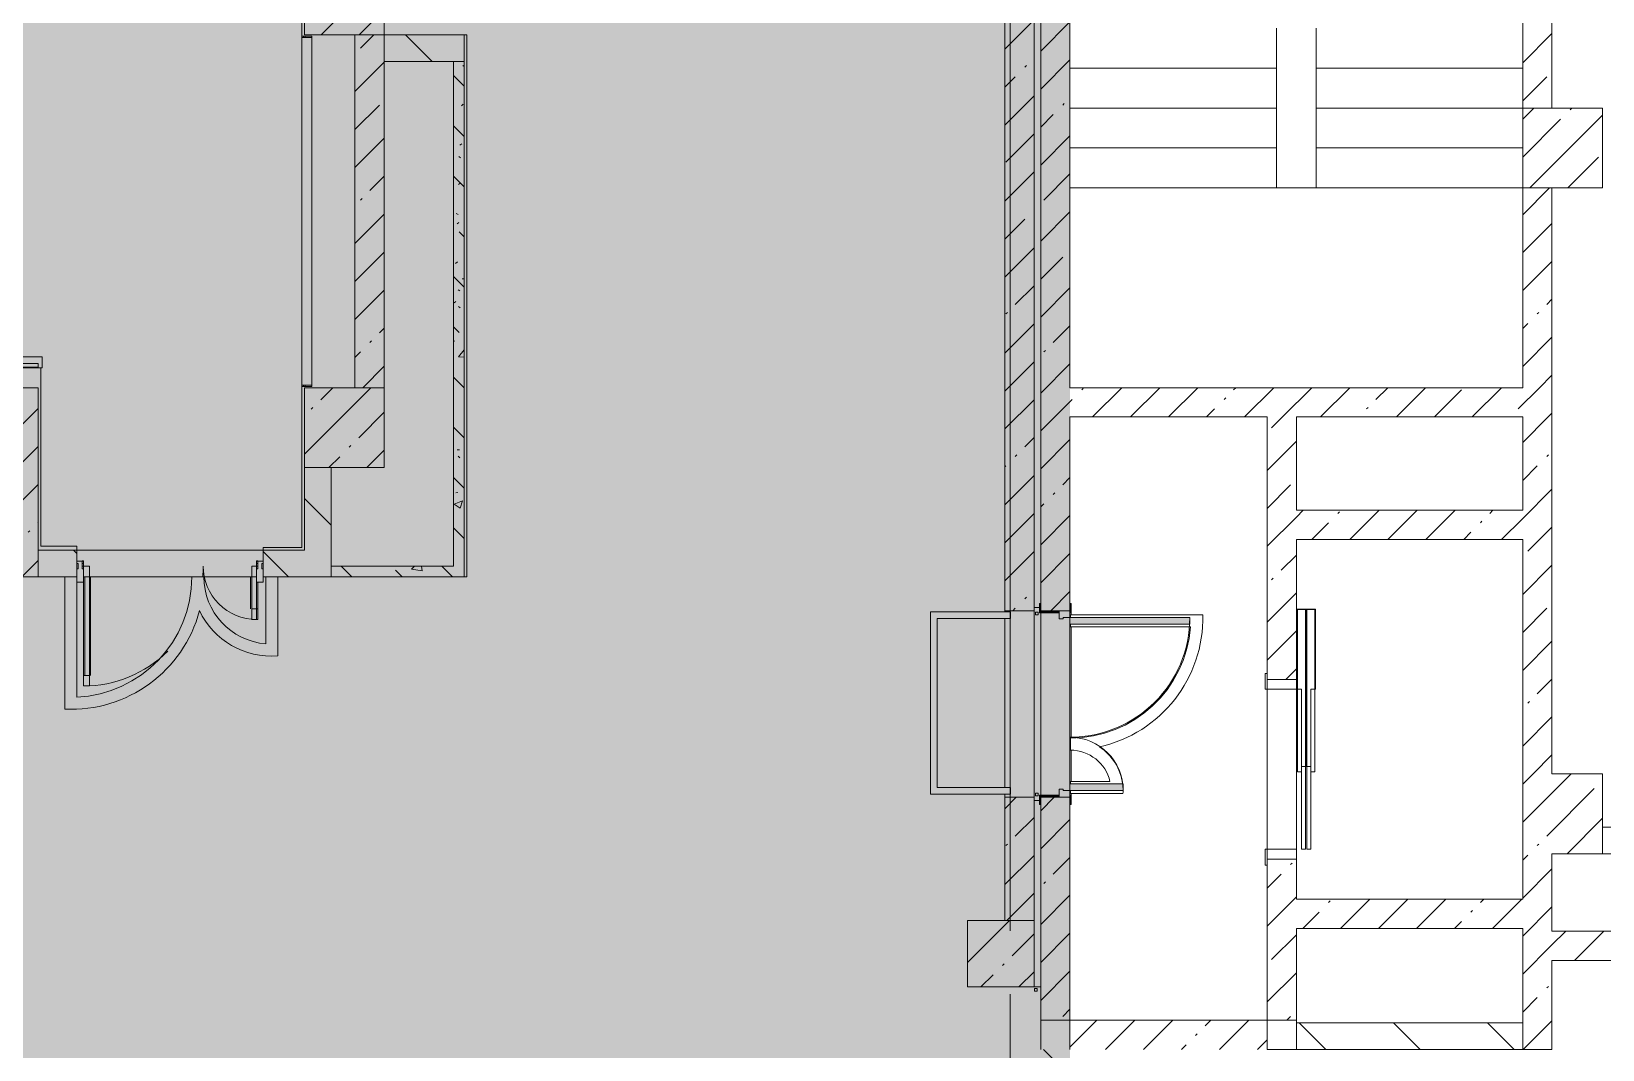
# Model space of a CAD drawing. Header units: millimetres. Extents: x -2911 to 185522, y -8553 to 29000.
# Drawn here: x 89472 to 101272, y 10230 to 17875 of the extents above; entities that cross this region are included whole.
import ezdxf

# ---------------------------------------------------------------- set-up
doc = ezdxf.new("R2010")
doc.units = ezdxf.units.MM
doc.linetypes.add('Осевая', pattern=[3175, 635, -476.25, 1587.5, -476.25])
doc.layers.add('A-DETL-GENF-1', color=7, linetype='Continuous', lineweight=9, true_color=0xc0c0c0, transparency=0.4)
for name, color, linetype, lineweight, true_color in [('A-DETL-GENF-2', 7, 'Continuous', 5, 0xe2e2e2), ('A-DETL-GENF-4', 7, 'Continuous', 5, 0xb7b7b7), ('A-DOOR-2', 7, 'Continuous', 5, 0xaaaaaa), ('A-DOOR-3', 7, 'Continuous', 5, 0xe2e2e2), ('A-DOOR-4', 7, 'Continuous', 5, 0xb7b7b7), ('A-DOOR-FRAM-1', 7, 'Continuous', 5, 0xe2e2e2), ('A-DOOR-FRAM-2', 7, 'Continuous', 5, 0xaaaaaa), ('A-DOOR-FRAM-3', 7, 'Continuous', 5, 0xb7b7b7), ('A-FLOR-1', 7, 'Continuous', 5, 0xb7b7b7), ('A-FLOR-2', 7, 'Continuous', 5, 0xaaaaaa), ('A-GLAZ-CWMG-2', 7, 'Continuous', 5, 0x737373), ('A-WALL-5', 7, 'Continuous', 9, 0x737373), ('A-WALL-6', 7, 'Continuous', 5, 0x737373), ('A-WALL-PATT-1', 7, 'Continuous', 5, 0x787878), ('I-WALL-4', 7, 'Continuous', 5, 0x737373), ('I-WALL-5', 7, 'Continuous', 5, 0x787878), ('S-COLS-1', 7, 'Continuous', 5, 0x737373)]:
    doc.layers.add(name, color=color, linetype=linetype, lineweight=lineweight, true_color=true_color)
for name, color, linetype, lineweight in [('A-WALL', 7, 'Continuous', 9), ('I-WALL-3', 7, 'Continuous', 5), ('S-COLS-2', 7, 'Continuous', 5), ('S-STRS-3', 7, 'Continuous', 5), ('Оси', 7, 'Continuous', 9), ('Оси-2', 7, 'Осевая', 9)]:
    doc.layers.add(name, color=color, linetype=linetype, lineweight=lineweight)
pattern_1 = [(135, (58512.3, 0), (-353.5534, -353.5534), [])]
pattern_2 = [(45, (58512.3, 0), (-285.123, 285.123), []), (45, (58797.44, 0), (-285.123, 285.123), [504.031, -100.806, 16.764, -84.042])]
pattern_3 = [(135, (58512.3, 0), (-377.171, -377.171), [533.4, -88.9, 17.78, -88.9]), (135, (58512.3, 376.94), (-377.171, -377.171), []), (50, (58512.3, 0), (637.6445, -55.7866), [66.675, -733.425]), (355, (58512.3, 0), (-123.349, 668.699), [53.34, -586.74]), (100.451, (58565.45, -4.65), (514.299, 612.908), [56.665, -623.315]), (46.184, (58512.3, 177.8), (948.776, -147.15), [100.012, -1100.137]), (96.636, (58591.4, 165.5), (830.91, 865.997), [84.998, -934.973]), (351.184, (58512.3, 177.8), (830.918, 865.988), [80.01, -880.11]), (21, (58601.2, 133.35), (530.6506, -357.928), [66.675, -733.425]), (326, (58601.2, 133.35), (216.308, 644.658), [53.34, -586.74]), (71.451, (58645.44, 103.5), (746.96, 286.724), [56.665, -623.315]), (37.5, (58512.32, 0), (10.8105, 295.9426), [16.764, -562.864, 16.764, -578.866, -588.962]), (37.5, (58512.32, 0), (10.8105, 295.9426), [-1175.258, 16.764, -572.198]), (7.5, (58512.3, 0), (233.8692, 350.6318), [16.764, -322.834, 16.764, -549.529, -224.472]), (7.5, (58512.3, 0), (233.8692, 350.6318), [-905.891, 16.764, -207.708]), (327.5, (58314.07, 0), (474.5678, -20.0513), [16.764, -205.486, 16.764, -676.656, -920.115]), (327.5, (58314.07, 0), (474.5678, -20.0513), [-915.67, 16.764, -903.351]), (317.5, (58225.17, 0), (518.452, 88.9934), [16.764, -272.161, 16.764, -443.738, -653.415]), (317.5, (58225.17, 0), (518.452, 88.9934), [-749.427, 16.764, -636.651])]

# ---------------------------------------------------------------- blocks, each defined once
blk = doc.blocks.new('BSC_Колонна _Прямоугольная - 600х600-V99-2_7_1_птичка')
at = {"layer": 'S-COLS-2'}
h = blk.add_hatch(dxfattribs=at)
h.set_pattern_fill('FP_115', color=256, style=0, pattern_type=2)
h.set_pattern_definition([(45, (-42460, -17000), (-285.123, 285.123), []), (45, (-42174.88, -17000), (-285.123, 285.123), [504.031, -100.806, 16.764, -84.042])])
h.paths.add_polyline_path([(-300, -300), (300, -300), (300, 300), (-300, 300)])
for p, q in [((300, 300), (-300, 300)), ((-300, 300), (-300, -300)), ((300, -300), (300, 300)), ((-300, -300), (300, -300))]:
    blk.add_line(p, q, dxfattribs=at)
blk = doc.blocks.new('BSC_Колонна _Прямоугольная - 600х600-V115-2_7_1_птичка')
at = {"layer": 'S-COLS-2'}
h = blk.add_hatch(dxfattribs=at)
h.set_pattern_fill('FP_128', color=256, style=0, pattern_type=2)
h.set_pattern_definition([(45, (-33310, -18150), (-285.123, 285.123), []), (45, (-33024.88, -18150), (-285.123, 285.123), [504.031, -100.806, 16.764, -84.042])])
h.paths.add_polyline_path([(-300, -300), (300, -300), (300, 300), (-300, 300), (-300, 12)])
at = {"layer": 'S-COLS-1'}
for p, q in [((300, 300), (-300, 300)), ((-300, 300), (-300, -300)), ((300, -300), (300, 300)), ((-300, -300), (300, -300))]:
    blk.add_line(p, q, dxfattribs=at)
blk = doc.blocks.new('BSC_Колонна _Прямоугольная - 600х600-V125-2_7_1_птичка')
at = {"layer": 'S-COLS-2'}
h = blk.add_hatch(dxfattribs=at)
h.set_pattern_fill('FP_132', color=256, style=0, pattern_type=2)
h.set_pattern_definition([(45, (-33310, -14900), (-285.123, 285.123), []), (45, (-33024.88, -14900), (-285.123, 285.123), [504.031, -100.806, 16.764, -84.042])])
h.paths.add_polyline_path([(-300, -300), (300, -300), (300, 300), (-300, 300), (-300, -208)])
at = {"layer": 'S-COLS-1'}
for p, q in [((300, 300), (-300, 300)), ((-300, 300), (-300, -300)), ((300, -300), (300, 300)), ((-300, -300), (300, -300))]:
    blk.add_line(p, q, dxfattribs=at)
blk = doc.blocks.new('110_Дверь_СКБ_2Ст - Д-2 1450x2100h_Лестничная клетка EIS60-31576737-2_7_1_птичка')
at = {"layer": 'A-DOOR-3'}
for points in [[(-587.5, 110), (-587.5, 1010), (-637.5, 1010), (-637.5, 110)], [(662.5, 510), (612.5, 510), (612.5, 110), (662.5, 110)], [(712.5, 30), (697.5, 30), (697.5, -110), (712.5, -110)]]:
    blk.add_hatch(color=256, dxfattribs=at).paths.add_polyline_path(points)
h = blk.add_hatch(color=256, dxfattribs=at)
h.paths.add_polyline_path([(712.5, 110), (662.5, 110), (662.5, 60), (652.5, 60), (652.5, 30), (712.5, 30), (712.5, 90.1)])
h.paths.add_polyline_path([(-627.5, 30), (-627.5, 60), (-637.5, 60), (-637.5, 110), (-687.5, 110), (-687.5, 30)])
at = {"layer": 'A-DOOR-FRAM-1'}
for points in [[(-672.5, 110), (-672.5, 118), (-742.5, 118), (-742.5, 110), (-697.3, 110)], [(-672.5, 30), (-687.5, 30), (-687.5, -110), (-672.5, -110)], [(767.5, 110), (767.5, 118), (697.5, 118), (697.5, 110)], [(-672.5, -110), (-742.5, -110), (-742.5, -118), (-672.5, -118)], [(767.5, -118), (767.5, -110), (697.5, -110), (697.5, -118)]]:
    blk.add_hatch(color=256, dxfattribs=at).paths.add_polyline_path(points)
at = {"layer": 'A-DOOR-2'}
for p, q in [((-637.5, 1010), (-637.5, 110)), ((-587.5, 1010), (-637.5, 1010)), ((-587.5, 110), (-587.5, 1010)), ((662.5, 510), (612.5, 510)), ((612.5, 510), (612.5, 110)), ((662.5, 110), (662.5, 510))]:
    blk.add_line(p, q, dxfattribs=at)
for centre, radius, start, end in [((-637.5, 110), 900, 0, 90), ((662.5, 110), 400, 90, 180)]:
    blk.add_arc(centre, radius, start, end, dxfattribs=at)
at = {"layer": 'A-DOOR-4'}
for p, q in [((-637.5, 110), (-587.5, 110)), ((612.5, 110), (662.5, 110))]:
    blk.add_line(p, q, dxfattribs=at)
at = {"layer": 'A-DOOR-FRAM-2'}
for p, q in [((-672.5, 118), (-742.5, 118)), ((-742.5, 118), (-742.5, 110)), ((-672.5, 110), (-672.5, 118)), ((767.5, 118), (697.5, 118)), ((697.5, 118), (697.5, 110)), ((767.5, 110), (767.5, 118))]:
    blk.add_line(p, q, dxfattribs=at)
at = {"layer": 'A-DOOR-FRAM-3'}
for p, q in [((-742.5, 110), (-672.5, 110)), ((-637.5, 110), (-687.5, 110)), ((-687.5, 110), (-687.5, 30)), ((-687.5, 30), (-627.5, 30)), ((-672.5, 30), (-687.5, 30)), ((-687.5, 30), (-687.5, -110)), ((-672.5, -110), (-672.5, 30)), ((-637.5, 60), (-637.5, 110)), ((-627.5, 60), (-637.5, 60)), ((-627.5, 30), (-627.5, 60)), ((662.5, 60), (652.5, 60)), ((652.5, 60), (652.5, 30)), ((652.5, 30), (712.5, 30)), ((662.5, 110), (662.5, 60)), ((712.5, 110), (662.5, 110)), ((697.5, 110), (767.5, 110)), ((712.5, 30), (697.5, 30)), ((697.5, 30), (697.5, -110)), ((712.5, 30), (712.5, 110)), ((712.5, -110), (712.5, 30)), ((-672.5, -110), (-742.5, -110)), ((-742.5, -110), (-742.5, -118)), ((-742.5, -118), (-672.5, -118)), ((-687.5, -110), (-672.5, -110)), ((-672.5, -118), (-672.5, -110)), ((697.5, -110), (712.5, -110)), ((767.5, -110), (697.5, -110)), ((697.5, -110), (697.5, -118)), ((697.5, -118), (767.5, -118)), ((767.5, -118), (767.5, -110))]:
    blk.add_line(p, q, dxfattribs=at)
blk = doc.blocks.new('BSC_Колонна _Прямоугольная - 500х500-V187-2_7_1_птичка')
at = {"layer": 'S-COLS-2'}
h = blk.add_hatch(dxfattribs=at)
h.set_pattern_fill('FP_190', color=256, style=0, pattern_type=2)
h.set_pattern_definition([(45, (-38240, -10950), (-285.123, 285.123), []), (45, (-37954.88, -10950), (-285.123, 285.123), [504.031, -100.806, 16.764, -84.042])])
h.paths.add_polyline_path([(-250, -250), (250, -250), (250, 250), (-250, 250)])
at = {"layer": 'S-COLS-1'}
for p, q in [((250, 250), (-250, 250)), ((-250, 250), (-250, -250)), ((250, -250), (250, 250)), ((-250, -250), (250, -250))]:
    blk.add_line(p, q, dxfattribs=at)
blk = doc.blocks.new('DOR_Дверь лифта - 1350х2050h-19118285-2_7_1_птичка')
at = {"layer": 'A-DOOR-2'}
for p, q in [((-600, 125), (-720, 125)), ((-720, 125), (-720, 110)), ((-600, 110), (-600, 125)), ((720, 125), (600, 125)), ((600, 125), (600, 110)), ((720, 110), (720, 125)), ((-720, 110), (-600, 110)), ((-675, 110), (-675, -110)), ((-600, 110), (-675, 110)), ((600, 110), (-600, 110)), ((-600, 110), (-600, -110)), ((600, -110), (600, 110)), ((675, 110), (600, 110)), ((600, 110), (720, 110)), ((675, -110), (675, 110)), ((-675, -110), (-600, -110)), ((-600, -110), (600, -110)), ((600, -110), (675, -110)), ((-600, -150), (-600, -180)), ((20, -150), (-600, -150)), ((-600, -180), (20, -180)), ((-600, -190), (-600, -220)), ((20, -190), (-600, -190)), ((-600, -220), (20, -220)), ((-20, -120), (-20, -150)), ((600, -120), (-20, -120)), ((-20, -150), (600, -150)), ((-20, -220), (-20, -250)), ((600, -220), (-20, -220)), ((20, -180), (20, -150)), ((20, -220), (20, -190)), ((600, -150), (600, -120)), ((600, -250), (600, -220)), ((-20, -250), (600, -250))]:
    blk.add_line(p, q, dxfattribs=at)
at = {"layer": 'A-DOOR-FRAM-2'}
for p, q in [((600, -117), (600, -120)), ((1203, -117), (600, -117)), ((1203, -183), (1203, -117)), ((1200, -180), (20, -180)), ((20, -180), (20, -183)), ((20, -183), (1203, -183)), ((1203, -187), (20, -187)), ((20, -187), (20, -190)), ((20, -190), (1200, -190)), ((600, -120), (1200, -120)), ((1200, -120), (1200, -180)), ((1200, -190), (1200, -250)), ((1203, -253), (1203, -187)), ((600, -250), (600, -253)), ((1200, -250), (600, -250)), ((600, -253), (1203, -253))]:
    blk.add_line(p, q, dxfattribs=at)
blk = doc.blocks.new('Прямоугольный импост - Импост структурный с накладкой - 160мм Темный-32479175-2_7_1_птичка')
at = {"layer": 'A-GLAZ-CWMG-2'}
for p, q in [((-50, 40), (-50, 140)), ((-50, 140), (0, 140)), ((0, 140), (0, 40)), ((-40, 40), (-50, 40)), ((-50, -17), (-50, 0)), ((-50, 0), (-40, 0)), ((-40, 0), (-40, 40)), ((-10, 40), (-10, 0)), ((0, 40), (-10, 40)), ((-10, 0), (0, 0)), ((0, 0), (0, -17)), ((0, -17), (-50, -17))]:
    blk.add_line(p, q, dxfattribs=at)
blk = doc.blocks.new('Дверь_Витражная_остекление_ - Д-39_л_ Актовый-32481803-2_7_1_птичка')
at = {"layer": 'A-DETL-GENF-2'}
for points in [[(605, 920), (605, 20), (650, 20), (650, 920)], [(-660, 420), (-660, 140), (-650, 140), (-650, 40), (-660, 40), (-660, 20), (-615, 20), (-615, 420)]]:
    blk.add_hatch(color=256, dxfattribs=at).paths.add_polyline_path(points)
at = {"layer": 'A-DETL-GENF-4'}
for p, q in [((596, 840), (596, 100)), ((650, 920), (605, 920)), ((605, 920), (605, 20)), ((650, 920), (605, 920)), ((605, 920), (605, 20)), ((650, 840), (605, 840)), ((640, 840), (640, 100)), ((650, 920), (650, 140)), ((650, 140), (650, 920)), ((-660, 420), (-615, 420)), ((-660, 420), (-660, 140)), ((-615, 420), (-660, 420)), ((-660, 420), (-660, 140)), ((-615, 420), (-615, 20)), ((-615, 20), (-615, 420)), ((-660, 340), (-615, 340)), ((-650, 340), (-650, 140)), ((-606, 340), (-606, 100)), ((-650, 100), (-615, 100)), ((-615, 20), (-650, 20)), ((-650, 20), (-615, 20)), ((650, 100), (605, 100)), ((605, 20), (650, 20)), ((605, 20), (650, 20)), ((650, 40), (650, 20)), ((650, 20), (650, 40))]:
    blk.add_line(p, q, dxfattribs=at)
at = {"layer": 'A-DOOR-4'}
for p, q in [((650, 920), (650, 140)), ((-650, 420), (-650, 140)), ((-650, 20), (-660, 20)), ((-660, 20), (-660, -20)), ((-650, 40), (-650, 20)), ((-650, -20), (-650, 20)), ((650, 40), (650, 20)), ((660, 20), (650, 20)), ((650, 20), (650, -20)), ((660, -20), (660, 20)), ((-660, -20), (-650, -20)), ((650, -20), (660, -20))]:
    blk.add_line(p, q, dxfattribs=at)
for centre, radius, start, end in [((650, 20), 900, 90, 134.8292), ((-650, 20), 400, 360, 90), ((650, 20), 900, 174.8223, 180)]:
    blk.add_arc(centre, radius, start, end, dxfattribs=at)
blk = doc.blocks.new('Прямоугольный импост - Импост структурный с накладкой - 160мм Темный-32479277-2_7_1_птичка')
at = {"layer": 'A-GLAZ-CWMG-2'}
for p, q in [((0, 140), (-50, 140)), ((-50, 140), (-50, 40)), ((0, 40), (0, 140)), ((-50, 40), (-40, 40)), ((-40, 0), (-50, 0)), ((-50, 0), (-50, -17)), ((-40, 40), (-40, 0)), ((-10, 0), (-10, 40)), ((-10, 40), (0, 40)), ((0, 0), (-10, 0)), ((0, -17), (0, 0)), ((-50, -17), (0, -17))]:
    blk.add_line(p, q, dxfattribs=at)
blk = doc.blocks.new('Стены наклон_ амфитеатр - Стены наклон_ амфитеатр-32992696-2_7_1_птичка')
at = {"layer": 'A-WALL-PATT-1'}
h = blk.add_hatch(dxfattribs=at)
h.set_pattern_fill('FP_203', color=256, style=0, pattern_type=2)
h.set_pattern_definition([(0, (26444.5, 15393.4), (0, 246.1), []), (90, (26444.5, 15393.4), (-1300, 8e-14), [])])
h.paths.add_polyline_path([(31010, 15354), (31010, 15381), (21879, 15381), (21879, 15354), (30993, 15354)])
at = {"layer": 'A-WALL-6'}
for p, q in [((31041, 15431), (21879, 15431)), ((21879, 15431), (21879, 15381)), ((21879, 15381), (31010, 15381)), ((21879, 15354), (21879, 15381)), ((21879, 15350), (21879, 15354)), ((31010, 15354), (21879, 15354)), ((31010, 15350), (21879, 15350)), ((31010, 15381), (31010, 15350)), ((31010, 15350), (31041, 15350)), ((31041, 15350), (31041, 15431))]:
    blk.add_line(p, q, dxfattribs=at)

msp = doc.modelspace()

# ---------------------------------------------------------------- hatches: boundary and pattern name
at = {"layer": 'A-DETL-GENF-1'}
msp.add_hatch(color=256, dxfattribs=at).paths.add_polyline_path([(91687.3379, -280), (97272.3157, -280), (97272.3157, 23777.7217), (92372.3157, 23777.7217), (92372.3157, 27350), (62364.3157, 27350), (62364.3157, 15358), (58244.3157, 15358), (58244.3157, -280), (90759.8178, -280)])
at = {"layer": 'I-WALL-3'}
h = msp.add_hatch(dxfattribs=at)
h.set_pattern_fill('FP_93', color=256, style=0, pattern_type=2)
h.set_pattern_definition(pattern_2)
h.paths.add_polyline_path([(96782.3157, 11200), (97002.3157, 11200), (97002.3157, 12125), (96782.3157, 12125), (96782.3157, 11221.0258)])
h.paths.add_polyline_path([(97002.3157, 13525), (97002.3157, 21575), (96782.3157, 21575), (96782.3157, 13525)])
h.paths.add_polyline_path([(97002.3157, 22975), (97002.3157, 23400), (96782.3157, 23400), (96782.3157, 22975)])
h = msp.add_hatch(dxfattribs=at)
h.set_pattern_fill('FP_93', color=256, style=0, pattern_type=2)
h.set_pattern_definition(pattern_2)
h.paths.add_polyline_path([(97252.458, 10449.9997), (97272.3157, 10449.9997), (97272.3157, 12125), (97052.3157, 12125), (97052.3157, 10449.9997)])
h.paths.add_polyline_path([(97052.3157, 13525), (97272.3157, 13525), (97272.3157, 21575), (97052.3157, 21575), (97052.3157, 13534.8236)])
h.paths.add_polyline_path([(97272.3157, 22975), (97272.3157, 23420.2782), (97052.3157, 23420.2782), (97052.3157, 22975), (97252.458, 22975)])
h = msp.add_hatch(dxfattribs=at)
h.set_pattern_fill('FP_93', color=256, style=0, pattern_type=2)
h.set_pattern_definition(pattern_2)
h.paths.add_polyline_path([(100892.3157, 17299.9998), (100892.3157, 22700), (100672.3157, 22700), (100672.3157, 17299.9998)])
h = msp.add_hatch(dxfattribs=at)
h.set_pattern_fill('FP_93', color=256, style=0, pattern_type=2)
h.set_pattern_definition(pattern_2)
h.paths.add_polyline_path([(92104.1883, 15200.0001), (92122.3157, 15200.0001), (92122.3157, 17850.0001), (91902.3157, 17850.0001), (91902.3157, 15200.0001)])
h = msp.add_hatch(dxfattribs=at)
h.set_pattern_fill('FP_96', color=256, style=0, pattern_type=2)
h.set_pattern_definition(pattern_1)
h.paths.add_polyline_path([(92642.3157, 17650.0001), (92722.3157, 17650.0001), (92722.3157, 17850.0001), (92122.3157, 17850.0001), (92122.3157, 17650.0001), (92614.8579, 17650.0001)])
h = msp.add_hatch(dxfattribs=at)
h.set_pattern_fill('FP_93', color=256, style=0, pattern_type=2)
h.set_pattern_definition(pattern_2)
h.paths.add_polyline_path([(100892.3157, 15200), (100892.3157, 16699.9998), (100672.3157, 16699.9998), (100672.3157, 15200)])
h = msp.add_hatch(dxfattribs=at)
h.set_pattern_fill('FP_93', color=256, style=0, pattern_type=2)
h.set_pattern_definition(pattern_2)
h.paths.add_polyline_path([(89302.3157, 13780), (89522.3157, 13780), (89522.3157, 15200), (89302.3157, 15200), (89302.3157, 14000)])
h = msp.add_hatch(dxfattribs=at)
h.set_pattern_fill('FP_93', color=256, style=0, pattern_type=2)
h.set_pattern_definition(pattern_2)
h.paths.add_polyline_path([(98972.3157, 14980), (100892.3157, 14980), (100892.3157, 15200), (97272.3157, 15200), (97272.3157, 14980), (98752.3157, 14980)])
h = msp.add_hatch(dxfattribs=at)
h.set_pattern_fill('FP_93', color=256, style=0, pattern_type=2)
h.set_pattern_definition(pattern_2)
h.paths.add_polyline_path([(98972.3157, 14280), (98972.3157, 14980), (98752.3157, 14980), (98752.3157, 14280)])
h = msp.add_hatch(dxfattribs=at)
h.set_pattern_fill('FP_93', color=256, style=0, pattern_type=2)
h.set_pattern_definition(pattern_2)
h.paths.add_polyline_path([(100892.3157, 10230), (100892.3157, 11699.9999), (100672.3157, 11699.9999), (100672.3157, 10230)])
h.paths.add_polyline_path([(100892.3157, 12299.9999), (100892.3157, 14980), (100672.3157, 14980), (100672.3157, 12299.9999)])
h = msp.add_hatch(dxfattribs=at)
h.set_pattern_fill('FP_96', color=256, style=0, pattern_type=2)
h.set_pattern_definition(pattern_1)
h.paths.add_polyline_path([(91687.3379, 13780), (91722.3157, 13780), (91722.3157, 14600.0001), (91522.3157, 14600.0001), (91522.3157, 13780)])
h = msp.add_hatch(dxfattribs=at)
h.set_pattern_fill('FP_93', color=256, style=0, pattern_type=2)
h.set_pattern_definition(pattern_2)
h.paths.add_polyline_path([(98752.3157, 10450), (98972.3157, 10450), (98972.3157, 11660), (98752.3157, 11660), (98752.3157, 11221.0258)])
h.paths.add_polyline_path([(98972.3157, 13010), (98972.3157, 14280), (98752.3157, 14280), (98752.3157, 13010)])
h = msp.add_hatch(dxfattribs=at)
h.set_pattern_fill('FP_93', color=256, style=0, pattern_type=2)
h.set_pattern_definition(pattern_2)
h.paths.add_polyline_path([(100672.3157, 14060), (100672.3157, 14280), (98972.3157, 14280), (98972.3157, 14060), (100035.0181, 14060)])
h = msp.add_hatch(dxfattribs=at)
h.set_pattern_fill('FP_96', color=256, style=0, pattern_type=2)
h.set_pattern_definition(pattern_1)
h.paths.add_polyline_path([(91522.3157, 13780), (91522.3157, 13980), (91212.3157, 13980), (91212.3157, 13780)])
h.paths.add_polyline_path([(89812.3157, 13780), (89812.3157, 13980), (89522.3157, 13980), (89522.3157, 13780)])
h = msp.add_hatch(dxfattribs=at)
h.set_pattern_fill('FP_96', color=256, style=0, pattern_type=2)
h.set_pattern_definition(pattern_1)
h.paths.add_polyline_path([(109310.2184, 11699.9998), (110222.3156, 11699.9998), (110222.3156, 11899.9998), (107272.3157, 11899.9998), (107272.3157, 11699.9998), (108382.6984, 11699.9998)])
h.paths.add_polyline_path([(101272.3157, 11699.9998), (103748.0288, 11699.9998), (103745.0982, 11899.9998), (101272.3157, 11899.9998)])
h.paths.add_polyline_path([(105198.0288, 11699.9998), (106672.3157, 11699.9998), (106672.3157, 11899.9998), (105198.0288, 11899.9998), (105198.0288, 11799.4753)])
h = msp.add_hatch(dxfattribs=at)
h.set_pattern_fill('FP_93', color=256, style=0, pattern_type=2)
h.set_pattern_definition(pattern_2)
h.paths.add_polyline_path([(100672.3157, 11140), (100672.3157, 11360), (98972.3157, 11360), (98972.3157, 11140), (100035.0181, 11140)])
h = msp.add_hatch(dxfattribs=at)
h.set_pattern_fill('FP_93', color=256, style=0, pattern_type=2)
h.set_pattern_definition(pattern_2)
h.paths.add_polyline_path([(100892.3157, 10900), (103273.0288, 10900), (103273.0288, 11120), (100892.3157, 11120)])
h = msp.add_hatch(dxfattribs=at)
h.set_pattern_fill('FP_93', color=256, style=0, pattern_type=2)
h.set_pattern_definition(pattern_2)
h.paths.add_polyline_path([(98752.3157, 10230), (98752.3157, 10450), (97272.3157, 10450), (97272.3157, 10230), (98179.9781, 10230)])
h = msp.add_hatch(dxfattribs=at)
h.set_pattern_fill('FP_96', color=256, style=0, pattern_type=2)
h.set_pattern_definition(pattern_1)
h.paths.add_polyline_path([(100672.3157, 10230), (100672.3157, 10430), (98972.3157, 10430), (98972.3157, 10230), (100035.0181, 10230)])
h = msp.add_hatch(dxfattribs=at)
h.set_pattern_fill('FP_96', color=256, style=0, pattern_type=2)
h.set_pattern_definition(pattern_1)
h.paths.add_polyline_path([(97252.3156, 7900), (97252.3156, 8000), (97052.3156, 8000), (97052.3156, 7900)])
h.paths.add_polyline_path([(97252.3156, 10130), (97252.3156, 10230), (97052.3156, 10230), (97052.3156, 10130)])
at = {"layer": 'I-WALL-5'}
h = msp.add_hatch(dxfattribs=at)
h.set_pattern_fill('FP_106', color=256, style=0, pattern_type=2)
h.set_pattern_definition(pattern_3)
h.paths.add_polyline_path([(92722.3157, 13780), (92722.3157, 17650.0001), (92642.3157, 17650.0001), (92642.3157, 13780)])
h = msp.add_hatch(dxfattribs=at)
h.set_pattern_fill('FP_106', color=256, style=0, pattern_type=2)
h.set_pattern_definition(pattern_3)
h.paths.add_polyline_path([(91722.3157, 13780), (92642.3157, 13780), (92642.3157, 13860), (91722.3157, 13860)])
at = {"layer": 'S-COLS-2'}
h = msp.add_hatch(dxfattribs=at)
h.set_pattern_fill('FP_93', color=256, style=0, pattern_type=2)
h.set_pattern_definition(pattern_2)
h.paths.add_polyline_path([(100672.3157, 11699.9999), (101272.3157, 11699.9999), (101272.3157, 12299.9999), (100672.3157, 12299.9999)])

# ---------------------------------------------------------------- linework, layer by layer
at = {"layer": 'A-FLOR-1'}
for p, q in [((91502.3157, 17840.0001), (91502.3157, 18470.0001)), ((92722.3157, 17850.0001), (92743.3157, 17850.0001)), ((92743.3157, 17850.0001), (92743.3157, 13780)), ((89542.3157, 15350), (89542.3157, 14011.0001)), ((91502.3157, 14000), (91502.3157, 15210.0001)), ((89542.3157, 14011.0001), (89812.3157, 14011.0001)), ((89812.3157, 14011.0001), (89812.3157, 13980)), ((91212.3157, 13980), (91212.3157, 14000)), ((91212.3157, 14000), (91502.3157, 14000)), ((89722.5524, 13780), (89722.5524, 12786.2571)), ((89812.5524, 12875.8844), (89812.5524, 13740)), ((89862.3157, 13780), (91162.3157, 13780)), ((91232.5524, 13780), (91232.5524, 13276.5866)), ((91322.5524, 13187.1046), (91322.5524, 13780)), ((92743.3157, 13780), (92722.3157, 13780)), ((96825.4651, 13518.0453), (96225.4651, 13518.0453)), ((96225.4651, 13518.0453), (96225.4651, 12148.1633)), ((96275.4651, 12198.1633), (96275.4651, 13468.0453)), ((96275.4651, 13468.0453), (96825.4651, 13468.0453)), ((96825.4651, 13468.0453), (96825.4651, 13518.0453)), ((97044.3157, 13550), (97002.3157, 13550)), ((96825.4651, 12198.1633), (96275.4651, 12198.1633)), ((96825.4651, 12148.1633), (96825.4651, 12198.1633)), ((96225.4651, 12148.1633), (96825.4651, 12148.1633)), ((97002.3157, 12100), (97044.3157, 12100)), ((97052.3156, 10700), (97002.3157, 10700)), ((97052.3156, 10230), (97052.3156, 10449.9997))]:
    msp.add_line(p, q, dxfattribs=at)
for centre, radius, start, end in [((89772.5524, 13780), 905, 272.5332354, 0), ((91272.5524, 13780), 505, 180, 265.45696154), ((89772.5524, 13780), 995, 267.11960197, 345.20241862), ((91272.5524, 13780), 595, 205.28402342, 274.82045617)]:
    msp.add_arc(centre, radius, start, end, dxfattribs=at)
at = {"layer": 'A-FLOR-2'}
for p, q in [((98270.5126, 13493.1306), (97275.7134, 13493.1306)), ((97275.7134, 13493.1306), (97275.7134, 13475)), ((97282.3157, 13492.4721), (97282.3157, 13550)), ((97275.7134, 13425), (97275.7134, 13403.1306)), ((97275.7134, 13403.1306), (98178.0012, 13403.1306)), ((97282.3157, 12568.5216), (97282.3157, 13403.1306)), ((97275.7134, 12568.142), (97275.7134, 12478.142)), ((97282.3157, 12241.9735), (97282.3157, 12477.5066)), ((97572.845, 12241.9735), (97275.7134, 12241.9735)), ((97275.7134, 12241.9735), (97275.7134, 12225)), ((97275.7134, 12175), (97275.7134, 12151.9735)), ((97275.7134, 12151.9735), (97670.1457, 12151.9735)), ((97282.3157, 12100), (97282.3157, 12151.9735))]:
    msp.add_line(p, q, dxfattribs=at)
for centre, radius, start, end in [((97275.7134, 13473.142), 995, 282.67053636, 1.15109605), ((97275.7134, 13473.142), 905, 270, 355.56312867), ((97275.7134, 12173.142), 305, 13.04270289, 90), ((97275.7134, 12173.142), 395, 7.55421674, 56.45951512), ((97275.7134, 12173.142), 395, 356.92798872, 0.27403179)]:
    msp.add_arc(centre, radius, start, end, dxfattribs=at)
at = {"layer": 'A-WALL'}
msp.add_line((100672.3157, 10230), (100672.3157, 10430), dxfattribs=at)
at = {"layer": 'A-WALL-5'}
for p, q in [((91514.8157, 17840.0001), (91514.8157, 17830.0001)), ((91527.3157, 17840.0001), (91527.3157, 17830.0001)), ((92122.3157, 17650.0001), (92122.3157, 17850.0001)), ((92722.3157, 17650.0001), (92642.3157, 17650.0001)), ((91514.8157, 15220.0001), (91514.8157, 15210.0001)), ((91527.3157, 15220.0001), (91527.3157, 15210.0001)), ((89522.3157, 13780), (89522.3157, 13980))]:
    msp.add_line(p, q, dxfattribs=at)
at = {"layer": 'A-WALL-6'}
for p, q in [((97032.3157, 13515), (97012.3157, 13515)), ((97012.3157, 13515), (97012.3157, 13495)), ((97012.3157, 13495), (97032.3157, 13495)), ((97032.3157, 13495), (97032.3157, 13515)), ((97012.3157, 12155), (97012.3157, 12135)), ((97032.3157, 12155), (97012.3157, 12155)), ((97032.3157, 12135), (97032.3157, 12155)), ((97012.3157, 12135), (97032.3157, 12135)), ((97006.8157, 10689), (97006.8157, 10669)), ((97026.8157, 10689), (97006.8157, 10689)), ((97006.8157, 10669), (97026.8157, 10669)), ((97026.8157, 10669), (97026.8157, 10689))]:
    msp.add_line(p, q, dxfattribs=at)
at = {"layer": 'I-WALL-3'}
for p, q in [((100672.3157, 22700), (100672.3157, 17299.9998)), ((100892.3157, 17299.9998), (100892.3157, 22700)), ((100672.3157, 16699.9998), (100672.3157, 15200)), ((100892.3157, 12299.9999), (100892.3157, 16699.9998)), ((100672.3157, 15200), (97272.3157, 15200)), ((97272.3157, 14980), (98752.3157, 14980)), ((98752.3157, 14980), (98752.3157, 13010)), ((98972.3157, 14980), (100672.3157, 14980)), ((98972.3157, 14280), (98972.3157, 14980)), ((100672.3157, 14980), (100672.3157, 14280)), ((100672.3157, 14280), (98972.3157, 14280)), ((98972.3157, 13010), (98972.3157, 14060)), ((98972.3157, 14060), (100672.3157, 14060)), ((100672.3157, 14060), (100672.3157, 12299.9999)), ((98752.3157, 13010), (98972.3157, 13010)), ((103718.0288, 11899.9998), (101272.3157, 11899.9998)), ((101272.3157, 11899.9998), (101272.3157, 11699.9998)), ((100672.3157, 11699.9999), (100672.3157, 11360)), ((100892.3157, 11120), (100892.3157, 11699.9999)), ((101272.3157, 11699.9998), (103073.0288, 11699.9998)), ((98752.3157, 11660), (98752.3157, 10230)), ((98972.3157, 11660), (98752.3157, 11660)), ((98972.3157, 11360), (98972.3157, 11660)), ((100672.3157, 11360), (98972.3157, 11360)), ((98972.3157, 10230), (98972.3157, 11140)), ((98972.3157, 11140), (100672.3157, 11140)), ((100672.3157, 11140), (100672.3157, 10430)), ((103073.0288, 11120), (100892.3157, 11120)), ((100892.3157, 10900), (103273.0288, 10900)), ((100892.3157, 10230), (100892.3157, 10900)), ((98972.3157, 10450), (97272.3157, 10450)), ((100672.3157, 10430), (98972.3157, 10430)), ((98752.3157, 10230), (100892.3157, 10230))]:
    msp.add_line(p, q, dxfattribs=at)
at = {"layer": 'I-WALL-4'}
for p, q in [((96782.3157, 21584.4648), (96782.3157, 13518.0453)), ((97002.3157, 11200), (97002.3157, 21584.4648)), ((97052.3157, 21520), (97052.3157, 13580)), ((97272.3157, 15200), (97272.3157, 21520)), ((91577.3157, 17840.0001), (91502.3157, 17840.0001)), ((91502.3157, 15210.0001), (91502.3157, 17840.0001)), ((91502.3157, 17830.0001), (91577.3157, 17830.0001)), ((91577.3157, 17840.0001), (91577.3157, 15210.0001)), ((91902.3157, 17850.0001), (91902.3157, 15200.0001)), ((92722.3157, 17850.0001), (92122.3157, 17850.0001)), ((92722.3157, 13780), (92722.3157, 17850.0001)), ((92122.3157, 15200.0001), (92122.3157, 17650.0001)), ((92122.3157, 17650.0001), (92642.3157, 17650.0001)), ((92642.3157, 17650.0001), (92642.3157, 13860)), ((89522.3157, 15200), (89122.3157, 15200)), ((89522.3157, 13980), (89522.3157, 15200)), ((91502.3157, 15220.0001), (91577.3157, 15220.0001)), ((91502.3157, 15210.0001), (91577.3157, 15210.0001)), ((97272.3157, 13580), (97272.3157, 14980)), ((91522.3157, 14600.0001), (91522.3157, 13980)), ((91722.3157, 14600.0001), (91722.3157, 13780)), ((89522.3157, 13980), (91522.3157, 13980)), ((89812.3157, 13780), (89812.3157, 13980)), ((91212.3157, 13980), (91212.3157, 13780)), ((92642.3157, 13860), (91722.3157, 13860)), ((78722.3157, 13780), (89812.3157, 13780)), ((91212.3157, 13780), (92722.3157, 13780)), ((96782.3157, 13525), (97002.3157, 13525)), ((96782.3157, 12198.1633), (96782.3157, 13468.0453)), ((97052.3157, 12140), (97052.3157, 13510)), ((97272.3157, 13425), (97272.3157, 12225)), ((96782.3157, 12148.1633), (96782.3157, 11200)), ((97002.3157, 12125), (96782.3157, 12125)), ((97052.3157, 12070), (97052.3157, 10449.9997)), ((97272.3157, 12070), (97272.3157, 10230)), ((97052.3157, 10449.9997), (97272.3157, 10449.9997))]:
    msp.add_line(p, q, dxfattribs=at)
at = {"layer": 'S-COLS-2'}
for p, q in [((100672.3157, 12299.9999), (100672.3157, 11699.9999)), ((101272.3157, 12299.9999), (100892.3157, 12299.9999)), ((101272.3157, 11699.9999), (101272.3157, 12299.9999)), ((100892.3157, 11699.9999), (101272.3157, 11699.9999))]:
    msp.add_line(p, q, dxfattribs=at)
at = {"layer": 'S-STRS-3'}
for p, q in [((98822.3157, 17900), (98822.3157, 17600)), ((99122.3157, 17600), (99122.3157, 17900)), ((98822.3157, 17600), (97272.3157, 17600)), ((98822.3157, 17600), (97272.3157, 17600)), ((98822.3157, 17600), (98822.3157, 17300)), ((99122.3157, 17300), (99122.3157, 17600)), ((99122.3157, 17600), (100672.3157, 17600)), ((99122.3157, 17600), (100672.3157, 17600)), ((98822.3157, 17300), (97272.3157, 17300)), ((98822.3157, 17300), (97272.3157, 17300)), ((98822.3157, 17300), (98822.3157, 17000)), ((99122.3157, 17000), (99122.3157, 17300)), ((99122.3157, 17300), (100672.3157, 17300)), ((99122.3157, 17300), (100672.3157, 17300)), ((98822.3157, 17000), (97272.3157, 17000)), ((98822.3157, 17000), (97272.3157, 17000)), ((98822.3157, 17000), (98822.3157, 16700)), ((99122.3157, 16700), (99122.3157, 17000)), ((99122.3157, 17000), (100672.3157, 17000)), ((99122.3157, 17000), (100672.3157, 17000)), ((98822.3157, 16700), (97272.3157, 16700)), ((98822.3157, 16700), (97272.3157, 16700)), ((99122.3157, 16700), (98822.3157, 16700)), ((99122.3157, 16700), (100672.3157, 16700)), ((99122.3157, 16700), (100672.3157, 16700))]:
    msp.add_line(p, q, dxfattribs=at)
at = {"layer": 'Оси'}
msp.add_line((96822.3157, 11277.7217), (96822.3157, 23777.7217), dxfattribs=at)
at = {"layer": 'Оси-2'}
msp.add_line((96822.3157, 7947.1668), (96822.3157, 11277.7217), dxfattribs=at)

# ---------------------------------------------------------------- block references
at = {"layer": 'A-DOOR-2', "rotation": 90}
msp.add_blockref('DOR_Дверь лифта - 1350х2050h-19118285-2_7_1_птичка', (98862.3157, 12335), dxfattribs=at)
at = {"layer": 'A-DOOR-4'}
for name, p, rotation in [('Дверь_Витражная_остекление_ - Д-39_л_ Актовый-32481803-2_7_1_птичка', (90512.3157, 13880), 180), ('110_Дверь_СКБ_2Ст - Д-2 1450x2100h_Лестничная клетка EIS60-31576737-2_7_1_птичка', (97162.3157, 12837.5), 269.9999999999999)]:
    msp.add_blockref(name, p, dxfattribs=dict(at, rotation=rotation))
at = {"layer": 'A-GLAZ-CWMG-2', "rotation": 180}
msp.add_blockref('Прямоугольный импост - Импост структурный с накладкой - 160мм Темный-32479277-2_7_1_птичка', (89812.3157, 13880), dxfattribs=at)
at = {"layer": 'A-GLAZ-CWMG-2', "extrusion": (0, 0, -1), "rotation": 180}
msp.add_blockref('Прямоугольный импост - Импост структурный с накладкой - 160мм Темный-32479175-2_7_1_птичка', (-91212.3157, 13880), dxfattribs=at)
at = {"layer": 'A-WALL-6'}
msp.add_blockref('Стены наклон_ амфитеатр - Стены наклон_ амфитеатр-32992696-2_7_1_птичка', (58512.3157, 0), dxfattribs=at)
at = {"layer": 'S-COLS-1'}
for name, p in [('BSC_Колонна _Прямоугольная - 600х600-V115-2_7_1_птичка', (91822.3157, 18150.0001)), ('BSC_Колонна _Прямоугольная - 600х600-V125-2_7_1_птичка', (91822.3157, 14900.0001)), ('BSC_Колонна _Прямоугольная - 500х500-V187-2_7_1_птичка', (96752.3157, 10950))]:
    msp.add_blockref(name, p, dxfattribs=at)
at = {"layer": 'S-COLS-2'}
msp.add_blockref('BSC_Колонна _Прямоугольная - 600х600-V99-2_7_1_птичка', (100972.3157, 16999.9998), dxfattribs=at)

doc.saveas('drawing.dxf')
